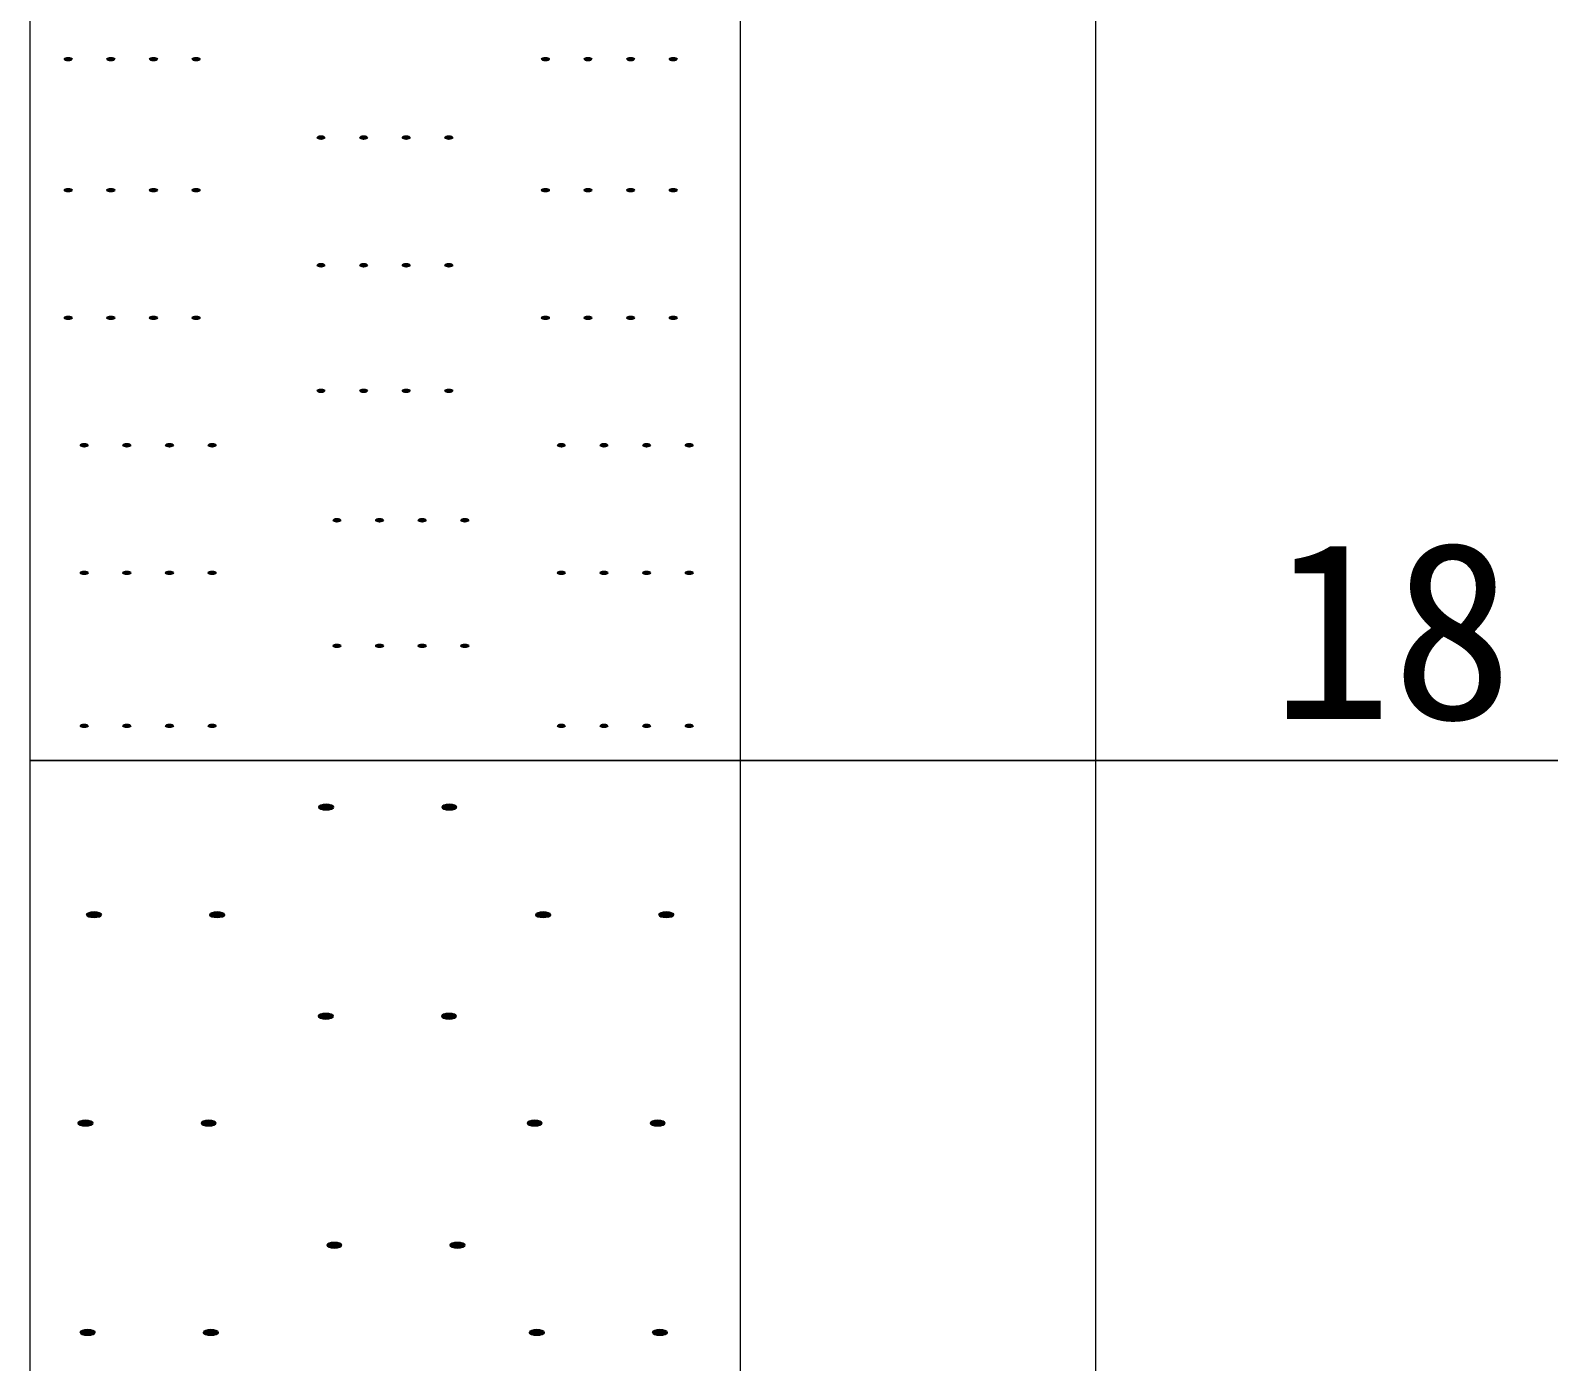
# Model space of a CAD drawing. Header units: millimetres. Extents: x -182 to 395, y -757 to 122.
# Drawn here: x -120.23 to -98.85, y -358.19 to -339.45 of the extents above; entities that cross this region are included whole.
import ezdxf

# ---------------------------------------------------------------- set-up
doc = ezdxf.new("R2010")
doc.units = ezdxf.units.MM
for name, color, linetype in [('111WT', 7, 'Continuous'), ('KY2WL', 7, 'Continuous'), ('KY6WL', 7, 'Continuous')]:
    doc.layers.add(name, color=color, linetype=linetype)
doc.styles.get("Standard").update_dxf_attribs({"font": ''})
doc.styles.get('Standard').set_extended_font_data('SimSun')

msp = doc.modelspace()

# ---------------------------------------------------------------- hatches: boundary and pattern name
at = {"layer": 'KY2WL'}
h = msp.add_hatch(color=256, dxfattribs=at)
edge = h.paths.add_edge_path()
edge.add_ellipse((-119.694, -339.854), major_axis=(0.05, 0), ratio=0.4, start_angle=0, end_angle=180)
edge.add_ellipse((-119.694, -339.854), major_axis=(0.05, 0), ratio=0.4, start_angle=180, end_angle=360)
h = msp.add_hatch(color=256, dxfattribs=at)
edge = h.paths.add_edge_path()
edge.add_ellipse((-119.694, -339.854), major_axis=(0.05, 0), ratio=0.4, start_angle=0, end_angle=180)
edge.add_ellipse((-119.694, -339.854), major_axis=(0.05, 0), ratio=0.4, start_angle=180, end_angle=360)
h = msp.add_hatch(color=256, dxfattribs=at)
edge = h.paths.add_edge_path()
edge.add_ellipse((-119.094, -339.854), major_axis=(-0.05, 0), ratio=0.4, start_angle=180, end_angle=360)
edge.add_ellipse((-119.094, -339.854), major_axis=(-0.05, 0), ratio=0.4, start_angle=0, end_angle=180)
h = msp.add_hatch(color=256, dxfattribs=at)
edge = h.paths.add_edge_path()
edge.add_ellipse((-119.094, -339.854), major_axis=(-0.05, 0), ratio=0.4, start_angle=180, end_angle=360)
edge.add_ellipse((-119.094, -339.854), major_axis=(-0.05, 0), ratio=0.4, start_angle=0, end_angle=180)
h = msp.add_hatch(color=256, dxfattribs=at)
edge = h.paths.add_edge_path()
edge.add_ellipse((-118.494, -339.854), major_axis=(-0.05, 0), ratio=0.4, start_angle=180, end_angle=360)
edge.add_ellipse((-118.494, -339.854), major_axis=(-0.05, 0), ratio=0.4, start_angle=0, end_angle=180)
h = msp.add_hatch(color=256, dxfattribs=at)
edge = h.paths.add_edge_path()
edge.add_ellipse((-118.494, -339.854), major_axis=(-0.05, 0), ratio=0.4, start_angle=180, end_angle=360)
edge.add_ellipse((-118.494, -339.854), major_axis=(-0.05, 0), ratio=0.4, start_angle=0, end_angle=180)
h = msp.add_hatch(color=256, dxfattribs=at)
edge = h.paths.add_edge_path()
edge.add_ellipse((-117.894, -339.854), major_axis=(0.05, 0), ratio=0.4, start_angle=0, end_angle=180)
edge.add_ellipse((-117.894, -339.854), major_axis=(0.05, 0), ratio=0.4, start_angle=180, end_angle=360)
h = msp.add_hatch(color=256, dxfattribs=at)
edge = h.paths.add_edge_path()
edge.add_ellipse((-117.894, -339.854), major_axis=(0.05, 0), ratio=0.4, start_angle=0, end_angle=180)
edge.add_ellipse((-117.894, -339.854), major_axis=(0.05, 0), ratio=0.4, start_angle=180, end_angle=360)
h = msp.add_hatch(color=256, dxfattribs=at)
edge = h.paths.add_edge_path()
edge.add_ellipse((-112.976, -339.854), major_axis=(-0.05, 0), ratio=0.4, start_angle=180, end_angle=360)
edge.add_ellipse((-112.976, -339.854), major_axis=(-0.05, 0), ratio=0.4, start_angle=0, end_angle=180)
h = msp.add_hatch(color=256, dxfattribs=at)
edge = h.paths.add_edge_path()
edge.add_ellipse((-112.976, -339.854), major_axis=(-0.05, 0), ratio=0.4, start_angle=180, end_angle=360)
edge.add_ellipse((-112.976, -339.854), major_axis=(-0.05, 0), ratio=0.4, start_angle=0, end_angle=180)
h = msp.add_hatch(color=256, dxfattribs=at)
edge = h.paths.add_edge_path()
edge.add_ellipse((-112.376, -339.854), major_axis=(0.05, 0), ratio=0.4, start_angle=0, end_angle=180)
edge.add_ellipse((-112.376, -339.854), major_axis=(0.05, 0), ratio=0.4, start_angle=180, end_angle=360)
h = msp.add_hatch(color=256, dxfattribs=at)
edge = h.paths.add_edge_path()
edge.add_ellipse((-112.376, -339.854), major_axis=(0.05, 0), ratio=0.4, start_angle=0, end_angle=180)
edge.add_ellipse((-112.376, -339.854), major_axis=(0.05, 0), ratio=0.4, start_angle=180, end_angle=360)
h = msp.add_hatch(color=256, dxfattribs=at)
edge = h.paths.add_edge_path()
edge.add_ellipse((-111.776, -339.854), major_axis=(-0.05, 0), ratio=0.4, start_angle=180, end_angle=360)
edge.add_ellipse((-111.776, -339.854), major_axis=(-0.05, 0), ratio=0.4, start_angle=0, end_angle=180)
h = msp.add_hatch(color=256, dxfattribs=at)
edge = h.paths.add_edge_path()
edge.add_ellipse((-111.776, -339.854), major_axis=(-0.05, 0), ratio=0.4, start_angle=180, end_angle=360)
edge.add_ellipse((-111.776, -339.854), major_axis=(-0.05, 0), ratio=0.4, start_angle=0, end_angle=180)
h = msp.add_hatch(color=256, dxfattribs=at)
edge = h.paths.add_edge_path()
edge.add_ellipse((-111.176, -339.854), major_axis=(-0.05, 0), ratio=0.4, start_angle=180, end_angle=360)
edge.add_ellipse((-111.176, -339.854), major_axis=(-0.05, 0), ratio=0.4, start_angle=0, end_angle=180)
h = msp.add_hatch(color=256, dxfattribs=at)
edge = h.paths.add_edge_path()
edge.add_ellipse((-111.176, -339.854), major_axis=(-0.05, 0), ratio=0.4, start_angle=180, end_angle=360)
edge.add_ellipse((-111.176, -339.854), major_axis=(-0.05, 0), ratio=0.4, start_angle=0, end_angle=180)
h = msp.add_hatch(color=256, dxfattribs=at)
edge = h.paths.add_edge_path()
edge.add_ellipse((-116.135, -340.959), major_axis=(0.05, 0), ratio=0.4, start_angle=0, end_angle=180)
edge.add_ellipse((-116.135, -340.959), major_axis=(0.05, 0), ratio=0.4, start_angle=180, end_angle=360)
h = msp.add_hatch(color=256, dxfattribs=at)
edge = h.paths.add_edge_path()
edge.add_ellipse((-116.135, -340.959), major_axis=(0.05, 0), ratio=0.4, start_angle=0, end_angle=180)
edge.add_ellipse((-116.135, -340.959), major_axis=(0.05, 0), ratio=0.4, start_angle=180, end_angle=360)
h = msp.add_hatch(color=256, dxfattribs=at)
edge = h.paths.add_edge_path()
edge.add_ellipse((-115.535, -340.959), major_axis=(0.05, 0), ratio=0.4, start_angle=0, end_angle=180)
edge.add_ellipse((-115.535, -340.959), major_axis=(0.05, 0), ratio=0.4, start_angle=180, end_angle=360)
h = msp.add_hatch(color=256, dxfattribs=at)
edge = h.paths.add_edge_path()
edge.add_ellipse((-115.535, -340.959), major_axis=(0.05, 0), ratio=0.4, start_angle=0, end_angle=180)
edge.add_ellipse((-115.535, -340.959), major_axis=(0.05, 0), ratio=0.4, start_angle=180, end_angle=360)
h = msp.add_hatch(color=256, dxfattribs=at)
edge = h.paths.add_edge_path()
edge.add_ellipse((-114.935, -340.959), major_axis=(-0.05, 0), ratio=0.4, start_angle=180, end_angle=360)
edge.add_ellipse((-114.935, -340.959), major_axis=(-0.05, 0), ratio=0.4, start_angle=0, end_angle=180)
h = msp.add_hatch(color=256, dxfattribs=at)
edge = h.paths.add_edge_path()
edge.add_ellipse((-114.935, -340.959), major_axis=(-0.05, 0), ratio=0.4, start_angle=180, end_angle=360)
edge.add_ellipse((-114.935, -340.959), major_axis=(-0.05, 0), ratio=0.4, start_angle=0, end_angle=180)
h = msp.add_hatch(color=256, dxfattribs=at)
edge = h.paths.add_edge_path()
edge.add_ellipse((-114.335, -340.959), major_axis=(-0.05, 0), ratio=0.4, start_angle=180, end_angle=360)
edge.add_ellipse((-114.335, -340.959), major_axis=(-0.05, 0), ratio=0.4, start_angle=0, end_angle=180)
h = msp.add_hatch(color=256, dxfattribs=at)
edge = h.paths.add_edge_path()
edge.add_ellipse((-114.335, -340.959), major_axis=(-0.05, 0), ratio=0.4, start_angle=180, end_angle=360)
edge.add_ellipse((-114.335, -340.959), major_axis=(-0.05, 0), ratio=0.4, start_angle=0, end_angle=180)
h = msp.add_hatch(color=256, dxfattribs=at)
edge = h.paths.add_edge_path()
edge.add_ellipse((-119.694, -341.699), major_axis=(0.05, 0), ratio=0.4, start_angle=0, end_angle=180)
edge.add_ellipse((-119.694, -341.699), major_axis=(0.05, 0), ratio=0.4, start_angle=180, end_angle=360)
h = msp.add_hatch(color=256, dxfattribs=at)
edge = h.paths.add_edge_path()
edge.add_ellipse((-119.694, -341.699), major_axis=(0.05, 0), ratio=0.4, start_angle=0, end_angle=180)
edge.add_ellipse((-119.694, -341.699), major_axis=(0.05, 0), ratio=0.4, start_angle=180, end_angle=360)
h = msp.add_hatch(color=256, dxfattribs=at)
edge = h.paths.add_edge_path()
edge.add_ellipse((-119.094, -341.699), major_axis=(0.05, 0), ratio=0.4, start_angle=0, end_angle=180)
edge.add_ellipse((-119.094, -341.699), major_axis=(0.05, 0), ratio=0.4, start_angle=180, end_angle=360)
h = msp.add_hatch(color=256, dxfattribs=at)
edge = h.paths.add_edge_path()
edge.add_ellipse((-119.094, -341.699), major_axis=(0.05, 0), ratio=0.4, start_angle=0, end_angle=180)
edge.add_ellipse((-119.094, -341.699), major_axis=(0.05, 0), ratio=0.4, start_angle=180, end_angle=360)
h = msp.add_hatch(color=256, dxfattribs=at)
edge = h.paths.add_edge_path()
edge.add_ellipse((-118.494, -341.699), major_axis=(-0.05, 0), ratio=0.4, start_angle=180, end_angle=360)
edge.add_ellipse((-118.494, -341.699), major_axis=(-0.05, 0), ratio=0.4, start_angle=0, end_angle=180)
h = msp.add_hatch(color=256, dxfattribs=at)
edge = h.paths.add_edge_path()
edge.add_ellipse((-118.494, -341.699), major_axis=(-0.05, 0), ratio=0.4, start_angle=180, end_angle=360)
edge.add_ellipse((-118.494, -341.699), major_axis=(-0.05, 0), ratio=0.4, start_angle=0, end_angle=180)
h = msp.add_hatch(color=256, dxfattribs=at)
edge = h.paths.add_edge_path()
edge.add_ellipse((-117.894, -341.699), major_axis=(0.05, 0), ratio=0.4, start_angle=0, end_angle=180)
edge.add_ellipse((-117.894, -341.699), major_axis=(0.05, 0), ratio=0.4, start_angle=180, end_angle=360)
h = msp.add_hatch(color=256, dxfattribs=at)
edge = h.paths.add_edge_path()
edge.add_ellipse((-117.894, -341.699), major_axis=(0.05, 0), ratio=0.4, start_angle=0, end_angle=180)
edge.add_ellipse((-117.894, -341.699), major_axis=(0.05, 0), ratio=0.4, start_angle=180, end_angle=360)
h = msp.add_hatch(color=256, dxfattribs=at)
edge = h.paths.add_edge_path()
edge.add_ellipse((-112.976, -341.699), major_axis=(-0.05, 0), ratio=0.4, start_angle=180, end_angle=360)
edge.add_ellipse((-112.976, -341.699), major_axis=(-0.05, 0), ratio=0.4, start_angle=0, end_angle=180)
h = msp.add_hatch(color=256, dxfattribs=at)
edge = h.paths.add_edge_path()
edge.add_ellipse((-112.976, -341.699), major_axis=(-0.05, 0), ratio=0.4, start_angle=180, end_angle=360)
edge.add_ellipse((-112.976, -341.699), major_axis=(-0.05, 0), ratio=0.4, start_angle=0, end_angle=180)
h = msp.add_hatch(color=256, dxfattribs=at)
edge = h.paths.add_edge_path()
edge.add_ellipse((-112.376, -341.699), major_axis=(0.05, 0), ratio=0.4, start_angle=0, end_angle=180)
edge.add_ellipse((-112.376, -341.699), major_axis=(0.05, 0), ratio=0.4, start_angle=180, end_angle=360)
h = msp.add_hatch(color=256, dxfattribs=at)
edge = h.paths.add_edge_path()
edge.add_ellipse((-112.376, -341.699), major_axis=(0.05, 0), ratio=0.4, start_angle=0, end_angle=180)
edge.add_ellipse((-112.376, -341.699), major_axis=(0.05, 0), ratio=0.4, start_angle=180, end_angle=360)
h = msp.add_hatch(color=256, dxfattribs=at)
edge = h.paths.add_edge_path()
edge.add_ellipse((-111.776, -341.699), major_axis=(-0.05, 0), ratio=0.4, start_angle=180, end_angle=360)
edge.add_ellipse((-111.776, -341.699), major_axis=(-0.05, 0), ratio=0.4, start_angle=0, end_angle=180)
h = msp.add_hatch(color=256, dxfattribs=at)
edge = h.paths.add_edge_path()
edge.add_ellipse((-111.776, -341.699), major_axis=(-0.05, 0), ratio=0.4, start_angle=180, end_angle=360)
edge.add_ellipse((-111.776, -341.699), major_axis=(-0.05, 0), ratio=0.4, start_angle=0, end_angle=180)
h = msp.add_hatch(color=256, dxfattribs=at)
edge = h.paths.add_edge_path()
edge.add_ellipse((-111.176, -341.699), major_axis=(0.05, 0), ratio=0.4, start_angle=0, end_angle=180)
edge.add_ellipse((-111.176, -341.699), major_axis=(0.05, 0), ratio=0.4, start_angle=180, end_angle=360)
h = msp.add_hatch(color=256, dxfattribs=at)
edge = h.paths.add_edge_path()
edge.add_ellipse((-111.176, -341.699), major_axis=(0.05, 0), ratio=0.4, start_angle=0, end_angle=180)
edge.add_ellipse((-111.176, -341.699), major_axis=(0.05, 0), ratio=0.4, start_angle=180, end_angle=360)
h = msp.add_hatch(color=256, dxfattribs=at)
edge = h.paths.add_edge_path()
edge.add_ellipse((-116.135, -342.756), major_axis=(0.05, 0), ratio=0.4, start_angle=0, end_angle=180)
edge.add_ellipse((-116.135, -342.756), major_axis=(0.05, 0), ratio=0.4, start_angle=180, end_angle=360)
h = msp.add_hatch(color=256, dxfattribs=at)
edge = h.paths.add_edge_path()
edge.add_ellipse((-116.135, -342.756), major_axis=(0.05, 0), ratio=0.4, start_angle=0, end_angle=180)
edge.add_ellipse((-116.135, -342.756), major_axis=(0.05, 0), ratio=0.4, start_angle=180, end_angle=360)
h = msp.add_hatch(color=256, dxfattribs=at)
edge = h.paths.add_edge_path()
edge.add_ellipse((-115.535, -342.756), major_axis=(0.05, 0), ratio=0.4, start_angle=0, end_angle=180)
edge.add_ellipse((-115.535, -342.756), major_axis=(0.05, 0), ratio=0.4, start_angle=180, end_angle=360)
h = msp.add_hatch(color=256, dxfattribs=at)
edge = h.paths.add_edge_path()
edge.add_ellipse((-115.535, -342.756), major_axis=(0.05, 0), ratio=0.4, start_angle=0, end_angle=180)
edge.add_ellipse((-115.535, -342.756), major_axis=(0.05, 0), ratio=0.4, start_angle=180, end_angle=360)
h = msp.add_hatch(color=256, dxfattribs=at)
edge = h.paths.add_edge_path()
edge.add_ellipse((-114.935, -342.756), major_axis=(-0.05, 0), ratio=0.4, start_angle=180, end_angle=360)
edge.add_ellipse((-114.935, -342.756), major_axis=(-0.05, 0), ratio=0.4, start_angle=0, end_angle=180)
h = msp.add_hatch(color=256, dxfattribs=at)
edge = h.paths.add_edge_path()
edge.add_ellipse((-114.935, -342.756), major_axis=(-0.05, 0), ratio=0.4, start_angle=180, end_angle=360)
edge.add_ellipse((-114.935, -342.756), major_axis=(-0.05, 0), ratio=0.4, start_angle=0, end_angle=180)
h = msp.add_hatch(color=256, dxfattribs=at)
edge = h.paths.add_edge_path()
edge.add_ellipse((-114.335, -342.756), major_axis=(-0.05, 0), ratio=0.4, start_angle=180, end_angle=360)
edge.add_ellipse((-114.335, -342.756), major_axis=(-0.05, 0), ratio=0.4, start_angle=0, end_angle=180)
h = msp.add_hatch(color=256, dxfattribs=at)
edge = h.paths.add_edge_path()
edge.add_ellipse((-114.335, -342.756), major_axis=(-0.05, 0), ratio=0.4, start_angle=180, end_angle=360)
edge.add_ellipse((-114.335, -342.756), major_axis=(-0.05, 0), ratio=0.4, start_angle=0, end_angle=180)
h = msp.add_hatch(color=256, dxfattribs=at)
edge = h.paths.add_edge_path()
edge.add_ellipse((-119.694, -343.496), major_axis=(0.05, 0), ratio=0.4, start_angle=0, end_angle=180)
edge.add_ellipse((-119.694, -343.496), major_axis=(0.05, 0), ratio=0.4, start_angle=180, end_angle=360)
h = msp.add_hatch(color=256, dxfattribs=at)
edge = h.paths.add_edge_path()
edge.add_ellipse((-119.694, -343.496), major_axis=(0.05, 0), ratio=0.4, start_angle=0, end_angle=180)
edge.add_ellipse((-119.694, -343.496), major_axis=(0.05, 0), ratio=0.4, start_angle=180, end_angle=360)
h = msp.add_hatch(color=256, dxfattribs=at)
edge = h.paths.add_edge_path()
edge.add_ellipse((-119.094, -343.496), major_axis=(-0.05, 0), ratio=0.4, start_angle=180, end_angle=360)
edge.add_ellipse((-119.094, -343.496), major_axis=(-0.05, 0), ratio=0.4, start_angle=0, end_angle=180)
h = msp.add_hatch(color=256, dxfattribs=at)
edge = h.paths.add_edge_path()
edge.add_ellipse((-119.094, -343.496), major_axis=(-0.05, 0), ratio=0.4, start_angle=180, end_angle=360)
edge.add_ellipse((-119.094, -343.496), major_axis=(-0.05, 0), ratio=0.4, start_angle=0, end_angle=180)
h = msp.add_hatch(color=256, dxfattribs=at)
edge = h.paths.add_edge_path()
edge.add_ellipse((-118.494, -343.496), major_axis=(-0.05, 0), ratio=0.4, start_angle=180, end_angle=360)
edge.add_ellipse((-118.494, -343.496), major_axis=(-0.05, 0), ratio=0.4, start_angle=0, end_angle=180)
h = msp.add_hatch(color=256, dxfattribs=at)
edge = h.paths.add_edge_path()
edge.add_ellipse((-118.494, -343.496), major_axis=(-0.05, 0), ratio=0.4, start_angle=180, end_angle=360)
edge.add_ellipse((-118.494, -343.496), major_axis=(-0.05, 0), ratio=0.4, start_angle=0, end_angle=180)
h = msp.add_hatch(color=256, dxfattribs=at)
edge = h.paths.add_edge_path()
edge.add_ellipse((-117.894, -343.496), major_axis=(0.05, 0), ratio=0.4, start_angle=0, end_angle=180)
edge.add_ellipse((-117.894, -343.496), major_axis=(0.05, 0), ratio=0.4, start_angle=180, end_angle=360)
h = msp.add_hatch(color=256, dxfattribs=at)
edge = h.paths.add_edge_path()
edge.add_ellipse((-117.894, -343.496), major_axis=(0.05, 0), ratio=0.4, start_angle=0, end_angle=180)
edge.add_ellipse((-117.894, -343.496), major_axis=(0.05, 0), ratio=0.4, start_angle=180, end_angle=360)
h = msp.add_hatch(color=256, dxfattribs=at)
edge = h.paths.add_edge_path()
edge.add_ellipse((-112.976, -343.496), major_axis=(-0.05, 0), ratio=0.4, start_angle=180, end_angle=360)
edge.add_ellipse((-112.976, -343.496), major_axis=(-0.05, 0), ratio=0.4, start_angle=0, end_angle=180)
h = msp.add_hatch(color=256, dxfattribs=at)
edge = h.paths.add_edge_path()
edge.add_ellipse((-112.976, -343.496), major_axis=(-0.05, 0), ratio=0.4, start_angle=180, end_angle=360)
edge.add_ellipse((-112.976, -343.496), major_axis=(-0.05, 0), ratio=0.4, start_angle=0, end_angle=180)
h = msp.add_hatch(color=256, dxfattribs=at)
edge = h.paths.add_edge_path()
edge.add_ellipse((-112.376, -343.496), major_axis=(0.05, 0), ratio=0.4, start_angle=0, end_angle=180)
edge.add_ellipse((-112.376, -343.496), major_axis=(0.05, 0), ratio=0.4, start_angle=180, end_angle=360)
h = msp.add_hatch(color=256, dxfattribs=at)
edge = h.paths.add_edge_path()
edge.add_ellipse((-112.376, -343.496), major_axis=(0.05, 0), ratio=0.4, start_angle=0, end_angle=180)
edge.add_ellipse((-112.376, -343.496), major_axis=(0.05, 0), ratio=0.4, start_angle=180, end_angle=360)
h = msp.add_hatch(color=256, dxfattribs=at)
edge = h.paths.add_edge_path()
edge.add_ellipse((-111.776, -343.496), major_axis=(-0.05, 0), ratio=0.4, start_angle=180, end_angle=360)
edge.add_ellipse((-111.776, -343.496), major_axis=(-0.05, 0), ratio=0.4, start_angle=0, end_angle=180)
h = msp.add_hatch(color=256, dxfattribs=at)
edge = h.paths.add_edge_path()
edge.add_ellipse((-111.776, -343.496), major_axis=(-0.05, 0), ratio=0.4, start_angle=180, end_angle=360)
edge.add_ellipse((-111.776, -343.496), major_axis=(-0.05, 0), ratio=0.4, start_angle=0, end_angle=180)
h = msp.add_hatch(color=256, dxfattribs=at)
edge = h.paths.add_edge_path()
edge.add_ellipse((-111.176, -343.496), major_axis=(-0.05, 0), ratio=0.4, start_angle=180, end_angle=360)
edge.add_ellipse((-111.176, -343.496), major_axis=(-0.05, 0), ratio=0.4, start_angle=0, end_angle=180)
h = msp.add_hatch(color=256, dxfattribs=at)
edge = h.paths.add_edge_path()
edge.add_ellipse((-111.176, -343.496), major_axis=(-0.05, 0), ratio=0.4, start_angle=180, end_angle=360)
edge.add_ellipse((-111.176, -343.496), major_axis=(-0.05, 0), ratio=0.4, start_angle=0, end_angle=180)
h = msp.add_hatch(color=256, dxfattribs=at)
edge = h.paths.add_edge_path()
edge.add_ellipse((-116.135, -344.522), major_axis=(0.05, 0), ratio=0.4, start_angle=0, end_angle=180)
edge.add_ellipse((-116.135, -344.522), major_axis=(0.05, 0), ratio=0.4, start_angle=180, end_angle=360)
h = msp.add_hatch(color=256, dxfattribs=at)
edge = h.paths.add_edge_path()
edge.add_ellipse((-116.135, -344.522), major_axis=(0.05, 0), ratio=0.4, start_angle=0, end_angle=180)
edge.add_ellipse((-116.135, -344.522), major_axis=(0.05, 0), ratio=0.4, start_angle=180, end_angle=360)
h = msp.add_hatch(color=256, dxfattribs=at)
edge = h.paths.add_edge_path()
edge.add_ellipse((-115.535, -344.522), major_axis=(0.05, 0), ratio=0.4, start_angle=0, end_angle=180)
edge.add_ellipse((-115.535, -344.522), major_axis=(0.05, 0), ratio=0.4, start_angle=180, end_angle=360)
h = msp.add_hatch(color=256, dxfattribs=at)
edge = h.paths.add_edge_path()
edge.add_ellipse((-115.535, -344.522), major_axis=(0.05, 0), ratio=0.4, start_angle=0, end_angle=180)
edge.add_ellipse((-115.535, -344.522), major_axis=(0.05, 0), ratio=0.4, start_angle=180, end_angle=360)
h = msp.add_hatch(color=256, dxfattribs=at)
edge = h.paths.add_edge_path()
edge.add_ellipse((-114.935, -344.522), major_axis=(-0.05, 0), ratio=0.4, start_angle=180, end_angle=360)
edge.add_ellipse((-114.935, -344.522), major_axis=(-0.05, 0), ratio=0.4, start_angle=0, end_angle=180)
h = msp.add_hatch(color=256, dxfattribs=at)
edge = h.paths.add_edge_path()
edge.add_ellipse((-114.935, -344.522), major_axis=(-0.05, 0), ratio=0.4, start_angle=180, end_angle=360)
edge.add_ellipse((-114.935, -344.522), major_axis=(-0.05, 0), ratio=0.4, start_angle=0, end_angle=180)
h = msp.add_hatch(color=256, dxfattribs=at)
edge = h.paths.add_edge_path()
edge.add_ellipse((-114.335, -344.522), major_axis=(-0.05, 0), ratio=0.4, start_angle=180, end_angle=360)
edge.add_ellipse((-114.335, -344.522), major_axis=(-0.05, 0), ratio=0.4, start_angle=0, end_angle=180)
h = msp.add_hatch(color=256, dxfattribs=at)
edge = h.paths.add_edge_path()
edge.add_ellipse((-114.335, -344.522), major_axis=(-0.05, 0), ratio=0.4, start_angle=180, end_angle=360)
edge.add_ellipse((-114.335, -344.522), major_axis=(-0.05, 0), ratio=0.4, start_angle=0, end_angle=180)
h = msp.add_hatch(color=256, dxfattribs=at)
edge = h.paths.add_edge_path()
edge.add_ellipse((-119.469, -345.289), major_axis=(-0.05, 0), ratio=0.4, start_angle=180, end_angle=360)
edge.add_ellipse((-119.469, -345.289), major_axis=(-0.05, 0), ratio=0.4, start_angle=0, end_angle=180)
h = msp.add_hatch(color=256, dxfattribs=at)
edge = h.paths.add_edge_path()
edge.add_ellipse((-119.469, -345.289), major_axis=(-0.05, 0), ratio=0.4, start_angle=180, end_angle=360)
edge.add_ellipse((-119.469, -345.289), major_axis=(-0.05, 0), ratio=0.4, start_angle=0, end_angle=180)
h = msp.add_hatch(color=256, dxfattribs=at)
edge = h.paths.add_edge_path()
edge.add_ellipse((-118.869, -345.289), major_axis=(-0.05, 0), ratio=0.4, start_angle=180, end_angle=360)
edge.add_ellipse((-118.869, -345.289), major_axis=(-0.05, 0), ratio=0.4, start_angle=0, end_angle=180)
h = msp.add_hatch(color=256, dxfattribs=at)
edge = h.paths.add_edge_path()
edge.add_ellipse((-118.869, -345.289), major_axis=(-0.05, 0), ratio=0.4, start_angle=180, end_angle=360)
edge.add_ellipse((-118.869, -345.289), major_axis=(-0.05, 0), ratio=0.4, start_angle=0, end_angle=180)
h = msp.add_hatch(color=256, dxfattribs=at)
edge = h.paths.add_edge_path()
edge.add_ellipse((-118.269, -345.289), major_axis=(0.05, 0), ratio=0.4, start_angle=0, end_angle=180)
edge.add_ellipse((-118.269, -345.289), major_axis=(0.05, 0), ratio=0.4, start_angle=180, end_angle=360)
h = msp.add_hatch(color=256, dxfattribs=at)
edge = h.paths.add_edge_path()
edge.add_ellipse((-118.269, -345.289), major_axis=(0.05, 0), ratio=0.4, start_angle=0, end_angle=180)
edge.add_ellipse((-118.269, -345.289), major_axis=(0.05, 0), ratio=0.4, start_angle=180, end_angle=360)
h = msp.add_hatch(color=256, dxfattribs=at)
edge = h.paths.add_edge_path()
edge.add_ellipse((-117.669, -345.289), major_axis=(0.05, 0), ratio=0.4, start_angle=0, end_angle=180)
edge.add_ellipse((-117.669, -345.289), major_axis=(0.05, 0), ratio=0.4, start_angle=180, end_angle=360)
h = msp.add_hatch(color=256, dxfattribs=at)
edge = h.paths.add_edge_path()
edge.add_ellipse((-117.669, -345.289), major_axis=(0.05, 0), ratio=0.4, start_angle=0, end_angle=180)
edge.add_ellipse((-117.669, -345.289), major_axis=(0.05, 0), ratio=0.4, start_angle=180, end_angle=360)
h = msp.add_hatch(color=256, dxfattribs=at)
edge = h.paths.add_edge_path()
edge.add_ellipse((-112.751, -345.289), major_axis=(0.05, 0), ratio=0.4, start_angle=0, end_angle=180)
edge.add_ellipse((-112.751, -345.289), major_axis=(0.05, 0), ratio=0.4, start_angle=180, end_angle=360)
h = msp.add_hatch(color=256, dxfattribs=at)
edge = h.paths.add_edge_path()
edge.add_ellipse((-112.751, -345.289), major_axis=(0.05, 0), ratio=0.4, start_angle=0, end_angle=180)
edge.add_ellipse((-112.751, -345.289), major_axis=(0.05, 0), ratio=0.4, start_angle=180, end_angle=360)
h = msp.add_hatch(color=256, dxfattribs=at)
edge = h.paths.add_edge_path()
edge.add_ellipse((-112.151, -345.289), major_axis=(0.05, 0), ratio=0.4, start_angle=0, end_angle=180)
edge.add_ellipse((-112.151, -345.289), major_axis=(0.05, 0), ratio=0.4, start_angle=180, end_angle=360)
h = msp.add_hatch(color=256, dxfattribs=at)
edge = h.paths.add_edge_path()
edge.add_ellipse((-112.151, -345.289), major_axis=(0.05, 0), ratio=0.4, start_angle=0, end_angle=180)
edge.add_ellipse((-112.151, -345.289), major_axis=(0.05, 0), ratio=0.4, start_angle=180, end_angle=360)
h = msp.add_hatch(color=256, dxfattribs=at)
edge = h.paths.add_edge_path()
edge.add_ellipse((-111.551, -345.289), major_axis=(-0.05, 0), ratio=0.4, start_angle=180, end_angle=360)
edge.add_ellipse((-111.551, -345.289), major_axis=(-0.05, 0), ratio=0.4, start_angle=0, end_angle=180)
h = msp.add_hatch(color=256, dxfattribs=at)
edge = h.paths.add_edge_path()
edge.add_ellipse((-111.551, -345.289), major_axis=(-0.05, 0), ratio=0.4, start_angle=180, end_angle=360)
edge.add_ellipse((-111.551, -345.289), major_axis=(-0.05, 0), ratio=0.4, start_angle=0, end_angle=180)
h = msp.add_hatch(color=256, dxfattribs=at)
edge = h.paths.add_edge_path()
edge.add_ellipse((-110.951, -345.289), major_axis=(-0.05, 0), ratio=0.4, start_angle=180, end_angle=360)
edge.add_ellipse((-110.951, -345.289), major_axis=(-0.05, 0), ratio=0.4, start_angle=0, end_angle=180)
h = msp.add_hatch(color=256, dxfattribs=at)
edge = h.paths.add_edge_path()
edge.add_ellipse((-110.951, -345.289), major_axis=(-0.05, 0), ratio=0.4, start_angle=180, end_angle=360)
edge.add_ellipse((-110.951, -345.289), major_axis=(-0.05, 0), ratio=0.4, start_angle=0, end_angle=180)
h = msp.add_hatch(color=256, dxfattribs=at)
edge = h.paths.add_edge_path()
edge.add_ellipse((-115.911, -346.345), major_axis=(0.05, 0), ratio=0.4, start_angle=0, end_angle=180)
edge.add_ellipse((-115.911, -346.345), major_axis=(0.05, 0), ratio=0.4, start_angle=180, end_angle=360)
h = msp.add_hatch(color=256, dxfattribs=at)
edge = h.paths.add_edge_path()
edge.add_ellipse((-115.911, -346.345), major_axis=(0.05, 0), ratio=0.4, start_angle=0, end_angle=180)
edge.add_ellipse((-115.911, -346.345), major_axis=(0.05, 0), ratio=0.4, start_angle=180, end_angle=360)
h = msp.add_hatch(color=256, dxfattribs=at)
edge = h.paths.add_edge_path()
edge.add_ellipse((-115.311, -346.345), major_axis=(-0.05, 0), ratio=0.4, start_angle=180, end_angle=360)
edge.add_ellipse((-115.311, -346.345), major_axis=(-0.05, 0), ratio=0.4, start_angle=0, end_angle=180)
h = msp.add_hatch(color=256, dxfattribs=at)
edge = h.paths.add_edge_path()
edge.add_ellipse((-115.311, -346.345), major_axis=(-0.05, 0), ratio=0.4, start_angle=180, end_angle=360)
edge.add_ellipse((-115.311, -346.345), major_axis=(-0.05, 0), ratio=0.4, start_angle=0, end_angle=180)
h = msp.add_hatch(color=256, dxfattribs=at)
edge = h.paths.add_edge_path()
edge.add_ellipse((-114.711, -346.345), major_axis=(-0.05, 0), ratio=0.4, start_angle=180, end_angle=360)
edge.add_ellipse((-114.711, -346.345), major_axis=(-0.05, 0), ratio=0.4, start_angle=0, end_angle=180)
h = msp.add_hatch(color=256, dxfattribs=at)
edge = h.paths.add_edge_path()
edge.add_ellipse((-114.711, -346.345), major_axis=(-0.05, 0), ratio=0.4, start_angle=180, end_angle=360)
edge.add_ellipse((-114.711, -346.345), major_axis=(-0.05, 0), ratio=0.4, start_angle=0, end_angle=180)
h = msp.add_hatch(color=256, dxfattribs=at)
edge = h.paths.add_edge_path()
edge.add_ellipse((-114.111, -346.345), major_axis=(0.05, 0), ratio=0.4, start_angle=0, end_angle=180)
edge.add_ellipse((-114.111, -346.345), major_axis=(0.05, 0), ratio=0.4, start_angle=180, end_angle=360)
h = msp.add_hatch(color=256, dxfattribs=at)
edge = h.paths.add_edge_path()
edge.add_ellipse((-114.111, -346.345), major_axis=(0.05, 0), ratio=0.4, start_angle=0, end_angle=180)
edge.add_ellipse((-114.111, -346.345), major_axis=(0.05, 0), ratio=0.4, start_angle=180, end_angle=360)
h = msp.add_hatch(color=256, dxfattribs=at)
edge = h.paths.add_edge_path()
edge.add_ellipse((-119.469, -347.085), major_axis=(-0.05, 0), ratio=0.4, start_angle=180, end_angle=360)
edge.add_ellipse((-119.469, -347.085), major_axis=(-0.05, 0), ratio=0.4, start_angle=0, end_angle=180)
h = msp.add_hatch(color=256, dxfattribs=at)
edge = h.paths.add_edge_path()
edge.add_ellipse((-119.469, -347.085), major_axis=(-0.05, 0), ratio=0.4, start_angle=180, end_angle=360)
edge.add_ellipse((-119.469, -347.085), major_axis=(-0.05, 0), ratio=0.4, start_angle=0, end_angle=180)
h = msp.add_hatch(color=256, dxfattribs=at)
edge = h.paths.add_edge_path()
edge.add_ellipse((-118.869, -347.085), major_axis=(-0.05, 0), ratio=0.4, start_angle=180, end_angle=360)
edge.add_ellipse((-118.869, -347.085), major_axis=(-0.05, 0), ratio=0.4, start_angle=0, end_angle=180)
h = msp.add_hatch(color=256, dxfattribs=at)
edge = h.paths.add_edge_path()
edge.add_ellipse((-118.869, -347.085), major_axis=(-0.05, 0), ratio=0.4, start_angle=180, end_angle=360)
edge.add_ellipse((-118.869, -347.085), major_axis=(-0.05, 0), ratio=0.4, start_angle=0, end_angle=180)
h = msp.add_hatch(color=256, dxfattribs=at)
edge = h.paths.add_edge_path()
edge.add_ellipse((-118.269, -347.085), major_axis=(0.05, 0), ratio=0.4, start_angle=0, end_angle=180)
edge.add_ellipse((-118.269, -347.085), major_axis=(0.05, 0), ratio=0.4, start_angle=180, end_angle=360)
h = msp.add_hatch(color=256, dxfattribs=at)
edge = h.paths.add_edge_path()
edge.add_ellipse((-118.269, -347.085), major_axis=(0.05, 0), ratio=0.4, start_angle=0, end_angle=180)
edge.add_ellipse((-118.269, -347.085), major_axis=(0.05, 0), ratio=0.4, start_angle=180, end_angle=360)
h = msp.add_hatch(color=256, dxfattribs=at)
edge = h.paths.add_edge_path()
edge.add_ellipse((-117.669, -347.085), major_axis=(0.05, 0), ratio=0.4, start_angle=0, end_angle=180)
edge.add_ellipse((-117.669, -347.085), major_axis=(0.05, 0), ratio=0.4, start_angle=180, end_angle=360)
h = msp.add_hatch(color=256, dxfattribs=at)
edge = h.paths.add_edge_path()
edge.add_ellipse((-117.669, -347.085), major_axis=(0.05, 0), ratio=0.4, start_angle=0, end_angle=180)
edge.add_ellipse((-117.669, -347.085), major_axis=(0.05, 0), ratio=0.4, start_angle=180, end_angle=360)
h = msp.add_hatch(color=256, dxfattribs=at)
edge = h.paths.add_edge_path()
edge.add_ellipse((-112.751, -347.085), major_axis=(0.05, 0), ratio=0.4, start_angle=0, end_angle=180)
edge.add_ellipse((-112.751, -347.085), major_axis=(0.05, 0), ratio=0.4, start_angle=180, end_angle=360)
h = msp.add_hatch(color=256, dxfattribs=at)
edge = h.paths.add_edge_path()
edge.add_ellipse((-112.751, -347.085), major_axis=(0.05, 0), ratio=0.4, start_angle=0, end_angle=180)
edge.add_ellipse((-112.751, -347.085), major_axis=(0.05, 0), ratio=0.4, start_angle=180, end_angle=360)
h = msp.add_hatch(color=256, dxfattribs=at)
edge = h.paths.add_edge_path()
edge.add_ellipse((-112.151, -347.085), major_axis=(0.05, 0), ratio=0.4, start_angle=0, end_angle=180)
edge.add_ellipse((-112.151, -347.085), major_axis=(0.05, 0), ratio=0.4, start_angle=180, end_angle=360)
h = msp.add_hatch(color=256, dxfattribs=at)
edge = h.paths.add_edge_path()
edge.add_ellipse((-112.151, -347.085), major_axis=(0.05, 0), ratio=0.4, start_angle=0, end_angle=180)
edge.add_ellipse((-112.151, -347.085), major_axis=(0.05, 0), ratio=0.4, start_angle=180, end_angle=360)
h = msp.add_hatch(color=256, dxfattribs=at)
edge = h.paths.add_edge_path()
edge.add_ellipse((-111.551, -347.085), major_axis=(0.05, 0), ratio=0.4, start_angle=0, end_angle=180)
edge.add_ellipse((-111.551, -347.085), major_axis=(0.05, 0), ratio=0.4, start_angle=180, end_angle=360)
h = msp.add_hatch(color=256, dxfattribs=at)
edge = h.paths.add_edge_path()
edge.add_ellipse((-111.551, -347.085), major_axis=(0.05, 0), ratio=0.4, start_angle=0, end_angle=180)
edge.add_ellipse((-111.551, -347.085), major_axis=(0.05, 0), ratio=0.4, start_angle=180, end_angle=360)
h = msp.add_hatch(color=256, dxfattribs=at)
edge = h.paths.add_edge_path()
edge.add_ellipse((-110.951, -347.085), major_axis=(-0.05, 0), ratio=0.4, start_angle=180, end_angle=360)
edge.add_ellipse((-110.951, -347.085), major_axis=(-0.05, 0), ratio=0.4, start_angle=0, end_angle=180)
h = msp.add_hatch(color=256, dxfattribs=at)
edge = h.paths.add_edge_path()
edge.add_ellipse((-110.951, -347.085), major_axis=(-0.05, 0), ratio=0.4, start_angle=180, end_angle=360)
edge.add_ellipse((-110.951, -347.085), major_axis=(-0.05, 0), ratio=0.4, start_angle=0, end_angle=180)
h = msp.add_hatch(color=256, dxfattribs=at)
edge = h.paths.add_edge_path()
edge.add_ellipse((-115.911, -348.112), major_axis=(0.05, 0), ratio=0.4, start_angle=0, end_angle=180)
edge.add_ellipse((-115.911, -348.112), major_axis=(0.05, 0), ratio=0.4, start_angle=180, end_angle=360)
h = msp.add_hatch(color=256, dxfattribs=at)
edge = h.paths.add_edge_path()
edge.add_ellipse((-115.911, -348.112), major_axis=(0.05, 0), ratio=0.4, start_angle=0, end_angle=180)
edge.add_ellipse((-115.911, -348.112), major_axis=(0.05, 0), ratio=0.4, start_angle=180, end_angle=360)
h = msp.add_hatch(color=256, dxfattribs=at)
edge = h.paths.add_edge_path()
edge.add_ellipse((-115.311, -348.112), major_axis=(-0.05, 0), ratio=0.4, start_angle=180, end_angle=360)
edge.add_ellipse((-115.311, -348.112), major_axis=(-0.05, 0), ratio=0.4, start_angle=0, end_angle=180)
h = msp.add_hatch(color=256, dxfattribs=at)
edge = h.paths.add_edge_path()
edge.add_ellipse((-115.311, -348.112), major_axis=(-0.05, 0), ratio=0.4, start_angle=180, end_angle=360)
edge.add_ellipse((-115.311, -348.112), major_axis=(-0.05, 0), ratio=0.4, start_angle=0, end_angle=180)
h = msp.add_hatch(color=256, dxfattribs=at)
edge = h.paths.add_edge_path()
edge.add_ellipse((-114.711, -348.112), major_axis=(-0.05, 0), ratio=0.4, start_angle=180, end_angle=360)
edge.add_ellipse((-114.711, -348.112), major_axis=(-0.05, 0), ratio=0.4, start_angle=0, end_angle=180)
h = msp.add_hatch(color=256, dxfattribs=at)
edge = h.paths.add_edge_path()
edge.add_ellipse((-114.711, -348.112), major_axis=(-0.05, 0), ratio=0.4, start_angle=180, end_angle=360)
edge.add_ellipse((-114.711, -348.112), major_axis=(-0.05, 0), ratio=0.4, start_angle=0, end_angle=180)
h = msp.add_hatch(color=256, dxfattribs=at)
edge = h.paths.add_edge_path()
edge.add_ellipse((-114.111, -348.112), major_axis=(0.05, 0), ratio=0.4, start_angle=0, end_angle=180)
edge.add_ellipse((-114.111, -348.112), major_axis=(0.05, 0), ratio=0.4, start_angle=180, end_angle=360)
h = msp.add_hatch(color=256, dxfattribs=at)
edge = h.paths.add_edge_path()
edge.add_ellipse((-114.111, -348.112), major_axis=(0.05, 0), ratio=0.4, start_angle=0, end_angle=180)
edge.add_ellipse((-114.111, -348.112), major_axis=(0.05, 0), ratio=0.4, start_angle=180, end_angle=360)
h = msp.add_hatch(color=256, dxfattribs=at)
edge = h.paths.add_edge_path()
edge.add_ellipse((-119.469, -349.239), major_axis=(-0.05, 0), ratio=0.4, start_angle=180, end_angle=360)
edge.add_ellipse((-119.469, -349.239), major_axis=(-0.05, 0), ratio=0.4, start_angle=0, end_angle=180)
h = msp.add_hatch(color=256, dxfattribs=at)
edge = h.paths.add_edge_path()
edge.add_ellipse((-119.469, -349.239), major_axis=(-0.05, 0), ratio=0.4, start_angle=180, end_angle=360)
edge.add_ellipse((-119.469, -349.239), major_axis=(-0.05, 0), ratio=0.4, start_angle=0, end_angle=180)
h = msp.add_hatch(color=256, dxfattribs=at)
edge = h.paths.add_edge_path()
edge.add_ellipse((-118.869, -349.239), major_axis=(-0.05, 0), ratio=0.4, start_angle=180, end_angle=360)
edge.add_ellipse((-118.869, -349.239), major_axis=(-0.05, 0), ratio=0.4, start_angle=0, end_angle=180)
h = msp.add_hatch(color=256, dxfattribs=at)
edge = h.paths.add_edge_path()
edge.add_ellipse((-118.869, -349.239), major_axis=(-0.05, 0), ratio=0.4, start_angle=180, end_angle=360)
edge.add_ellipse((-118.869, -349.239), major_axis=(-0.05, 0), ratio=0.4, start_angle=0, end_angle=180)
h = msp.add_hatch(color=256, dxfattribs=at)
edge = h.paths.add_edge_path()
edge.add_ellipse((-118.269, -349.239), major_axis=(0.05, 0), ratio=0.4, start_angle=0, end_angle=180)
edge.add_ellipse((-118.269, -349.239), major_axis=(0.05, 0), ratio=0.4, start_angle=180, end_angle=360)
h = msp.add_hatch(color=256, dxfattribs=at)
edge = h.paths.add_edge_path()
edge.add_ellipse((-118.269, -349.239), major_axis=(0.05, 0), ratio=0.4, start_angle=0, end_angle=180)
edge.add_ellipse((-118.269, -349.239), major_axis=(0.05, 0), ratio=0.4, start_angle=180, end_angle=360)
h = msp.add_hatch(color=256, dxfattribs=at)
edge = h.paths.add_edge_path()
edge.add_ellipse((-117.669, -349.239), major_axis=(0.05, 0), ratio=0.4, start_angle=0, end_angle=180)
edge.add_ellipse((-117.669, -349.239), major_axis=(0.05, 0), ratio=0.4, start_angle=180, end_angle=360)
h = msp.add_hatch(color=256, dxfattribs=at)
edge = h.paths.add_edge_path()
edge.add_ellipse((-117.669, -349.239), major_axis=(0.05, 0), ratio=0.4, start_angle=0, end_angle=180)
edge.add_ellipse((-117.669, -349.239), major_axis=(0.05, 0), ratio=0.4, start_angle=180, end_angle=360)
h = msp.add_hatch(color=256, dxfattribs=at)
edge = h.paths.add_edge_path()
edge.add_ellipse((-112.751, -349.239), major_axis=(0.05, 0), ratio=0.4, start_angle=0, end_angle=180)
edge.add_ellipse((-112.751, -349.239), major_axis=(0.05, 0), ratio=0.4, start_angle=180, end_angle=360)
h = msp.add_hatch(color=256, dxfattribs=at)
edge = h.paths.add_edge_path()
edge.add_ellipse((-112.751, -349.239), major_axis=(0.05, 0), ratio=0.4, start_angle=0, end_angle=180)
edge.add_ellipse((-112.751, -349.239), major_axis=(0.05, 0), ratio=0.4, start_angle=180, end_angle=360)
h = msp.add_hatch(color=256, dxfattribs=at)
edge = h.paths.add_edge_path()
edge.add_ellipse((-112.151, -349.239), major_axis=(0.05, 0), ratio=0.4, start_angle=0, end_angle=180)
edge.add_ellipse((-112.151, -349.239), major_axis=(0.05, 0), ratio=0.4, start_angle=180, end_angle=360)
h = msp.add_hatch(color=256, dxfattribs=at)
edge = h.paths.add_edge_path()
edge.add_ellipse((-112.151, -349.239), major_axis=(0.05, 0), ratio=0.4, start_angle=0, end_angle=180)
edge.add_ellipse((-112.151, -349.239), major_axis=(0.05, 0), ratio=0.4, start_angle=180, end_angle=360)
h = msp.add_hatch(color=256, dxfattribs=at)
edge = h.paths.add_edge_path()
edge.add_ellipse((-111.551, -349.239), major_axis=(-0.05, 0), ratio=0.4, start_angle=180, end_angle=360)
edge.add_ellipse((-111.551, -349.239), major_axis=(-0.05, 0), ratio=0.4, start_angle=0, end_angle=180)
h = msp.add_hatch(color=256, dxfattribs=at)
edge = h.paths.add_edge_path()
edge.add_ellipse((-111.551, -349.239), major_axis=(-0.05, 0), ratio=0.4, start_angle=180, end_angle=360)
edge.add_ellipse((-111.551, -349.239), major_axis=(-0.05, 0), ratio=0.4, start_angle=0, end_angle=180)
h = msp.add_hatch(color=256, dxfattribs=at)
edge = h.paths.add_edge_path()
edge.add_ellipse((-110.951, -349.239), major_axis=(-0.05, 0), ratio=0.4, start_angle=180, end_angle=360)
edge.add_ellipse((-110.951, -349.239), major_axis=(-0.05, 0), ratio=0.4, start_angle=0, end_angle=180)
h = msp.add_hatch(color=256, dxfattribs=at)
edge = h.paths.add_edge_path()
edge.add_ellipse((-110.951, -349.239), major_axis=(-0.05, 0), ratio=0.4, start_angle=180, end_angle=360)
edge.add_ellipse((-110.951, -349.239), major_axis=(-0.05, 0), ratio=0.4, start_angle=0, end_angle=180)
h = msp.add_hatch(color=256, dxfattribs=at)
edge = h.paths.add_edge_path()
edge.add_ellipse((-116.063, -350.382), major_axis=(0.1, 0), ratio=0.4, start_angle=0, end_angle=180)
edge.add_ellipse((-116.063, -350.382), major_axis=(0.1, 0), ratio=0.4, start_angle=180, end_angle=360)
h = msp.add_hatch(color=256, dxfattribs=at)
edge = h.paths.add_edge_path()
edge.add_ellipse((-114.329, -350.382), major_axis=(-0.1, 0), ratio=0.4, start_angle=180, end_angle=360)
edge.add_ellipse((-114.329, -350.382), major_axis=(-0.1, 0), ratio=0.4, start_angle=0, end_angle=180)
h = msp.add_hatch(color=256, dxfattribs=at)
edge = h.paths.add_edge_path()
edge.add_ellipse((-119.331, -351.896), major_axis=(0.1, 0), ratio=0.4, start_angle=0, end_angle=180)
edge.add_ellipse((-119.331, -351.896), major_axis=(0.1, 0), ratio=0.4, start_angle=180, end_angle=360)
h = msp.add_hatch(color=256, dxfattribs=at)
edge = h.paths.add_edge_path()
edge.add_ellipse((-117.597, -351.896), major_axis=(0.1, 0), ratio=0.4, start_angle=0, end_angle=180)
edge.add_ellipse((-117.597, -351.896), major_axis=(0.1, 0), ratio=0.4, start_angle=180, end_angle=360)
h = msp.add_hatch(color=256, dxfattribs=at)
edge = h.paths.add_edge_path()
edge.add_ellipse((-113.008, -351.896), major_axis=(0.1, 0), ratio=0.4, start_angle=0, end_angle=180)
edge.add_ellipse((-113.008, -351.896), major_axis=(0.1, 0), ratio=0.4, start_angle=180, end_angle=360)
h = msp.add_hatch(color=256, dxfattribs=at)
edge = h.paths.add_edge_path()
edge.add_ellipse((-111.274, -351.896), major_axis=(0.1, 0), ratio=0.4, start_angle=0, end_angle=180)
edge.add_ellipse((-111.274, -351.896), major_axis=(0.1, 0), ratio=0.4, start_angle=180, end_angle=360)
h = msp.add_hatch(color=256, dxfattribs=at)
edge = h.paths.add_edge_path()
edge.add_ellipse((-116.067, -353.325), major_axis=(0.1, 0), ratio=0.4, start_angle=0, end_angle=180)
edge.add_ellipse((-116.067, -353.325), major_axis=(0.1, 0), ratio=0.4, start_angle=180, end_angle=360)
h = msp.add_hatch(color=256, dxfattribs=at)
edge = h.paths.add_edge_path()
edge.add_ellipse((-114.333, -353.325), major_axis=(-0.1, 0), ratio=0.4, start_angle=180, end_angle=360)
edge.add_ellipse((-114.333, -353.325), major_axis=(-0.1, 0), ratio=0.4, start_angle=0, end_angle=180)
h = msp.add_hatch(color=256, dxfattribs=at)
edge = h.paths.add_edge_path()
edge.add_ellipse((-119.451, -354.83), major_axis=(0.1, 0), ratio=0.4, start_angle=0, end_angle=180)
edge.add_ellipse((-119.451, -354.83), major_axis=(0.1, 0), ratio=0.4, start_angle=180, end_angle=360)
h = msp.add_hatch(color=256, dxfattribs=at)
edge = h.paths.add_edge_path()
edge.add_ellipse((-117.718, -354.83), major_axis=(0.1, 0), ratio=0.4, start_angle=0, end_angle=180)
edge.add_ellipse((-117.718, -354.83), major_axis=(0.1, 0), ratio=0.4, start_angle=180, end_angle=360)
h = msp.add_hatch(color=256, dxfattribs=at)
edge = h.paths.add_edge_path()
edge.add_ellipse((-113.128, -354.83), major_axis=(0.1, 0), ratio=0.4, start_angle=0, end_angle=180)
edge.add_ellipse((-113.128, -354.83), major_axis=(0.1, 0), ratio=0.4, start_angle=180, end_angle=360)
h = msp.add_hatch(color=256, dxfattribs=at)
edge = h.paths.add_edge_path()
edge.add_ellipse((-111.394, -354.83), major_axis=(0.1, 0), ratio=0.4, start_angle=0, end_angle=180)
edge.add_ellipse((-111.394, -354.83), major_axis=(0.1, 0), ratio=0.4, start_angle=180, end_angle=360)
h = msp.add_hatch(color=256, dxfattribs=at)
edge = h.paths.add_edge_path()
edge.add_ellipse((-115.947, -356.548), major_axis=(0.1, 0), ratio=0.4, start_angle=0, end_angle=180)
edge.add_ellipse((-115.947, -356.548), major_axis=(0.1, 0), ratio=0.4, start_angle=180, end_angle=360)
h = msp.add_hatch(color=256, dxfattribs=at)
edge = h.paths.add_edge_path()
edge.add_ellipse((-114.213, -356.548), major_axis=(-0.1, 0), ratio=0.4, start_angle=180, end_angle=360)
edge.add_ellipse((-114.213, -356.548), major_axis=(-0.1, 0), ratio=0.4, start_angle=0, end_angle=180)
h = msp.add_hatch(color=256, dxfattribs=at)
edge = h.paths.add_edge_path()
edge.add_ellipse((-119.421, -357.775), major_axis=(0.1, 0), ratio=0.4, start_angle=0, end_angle=180)
edge.add_ellipse((-119.421, -357.775), major_axis=(0.1, 0), ratio=0.4, start_angle=180, end_angle=360)
h = msp.add_hatch(color=256, dxfattribs=at)
edge = h.paths.add_edge_path()
edge.add_ellipse((-117.687, -357.775), major_axis=(0.1, 0), ratio=0.4, start_angle=0, end_angle=180)
edge.add_ellipse((-117.687, -357.775), major_axis=(0.1, 0), ratio=0.4, start_angle=180, end_angle=360)
h = msp.add_hatch(color=256, dxfattribs=at)
edge = h.paths.add_edge_path()
edge.add_ellipse((-113.097, -357.775), major_axis=(0.1, 0), ratio=0.4, start_angle=0, end_angle=180)
edge.add_ellipse((-113.097, -357.775), major_axis=(0.1, 0), ratio=0.4, start_angle=180, end_angle=360)
h = msp.add_hatch(color=256, dxfattribs=at)
edge = h.paths.add_edge_path()
edge.add_ellipse((-111.364, -357.775), major_axis=(0.1, 0), ratio=0.4, start_angle=0, end_angle=180)
edge.add_ellipse((-111.364, -357.775), major_axis=(0.1, 0), ratio=0.4, start_angle=180, end_angle=360)

# ---------------------------------------------------------------- linework, layer by layer
at = {"layer": 'KY2WL', "lineweight": 20}
for p, q in [((-120.228, -349.728), (-35.228, -349.728)), ((-109.228, -349.728), (-120.228, -349.728)), ((-50.228, -349.728), (-109.228, -349.728))]:
    msp.add_line(p, q, dxfattribs=at)
at = {"layer": 'KY2WL'}
for centre in [(-119.694, -339.854), (-119.694, -339.854), (-119.094, -339.854), (-119.094, -339.854), (-118.494, -339.854), (-118.494, -339.854), (-117.894, -339.854), (-117.894, -339.854), (-112.976, -339.854), (-112.976, -339.854), (-112.376, -339.854), (-112.376, -339.854), (-111.776, -339.854), (-111.776, -339.854), (-116.135, -340.959), (-116.135, -340.959), (-115.535, -340.959), (-115.535, -340.959), (-114.335, -340.959), (-114.335, -340.959), (-119.694, -341.699), (-119.694, -341.699), (-119.094, -341.699), (-119.094, -341.699), (-118.494, -341.699), (-118.494, -341.699), (-117.894, -341.699), (-117.894, -341.699), (-112.976, -341.699), (-112.976, -341.699), (-112.376, -341.699), (-112.376, -341.699), (-111.776, -341.699), (-111.776, -341.699), (-116.135, -342.756), (-116.135, -342.756), (-115.535, -342.756), (-115.535, -342.756), (-114.335, -342.756), (-114.335, -342.756), (-119.694, -343.496), (-119.694, -343.496), (-119.094, -343.496), (-119.094, -343.496), (-118.494, -343.496), (-118.494, -343.496), (-117.894, -343.496), (-117.894, -343.496), (-112.976, -343.496), (-112.976, -343.496), (-112.376, -343.496), (-112.376, -343.496), (-111.776, -343.496), (-111.776, -343.496), (-116.135, -344.522), (-116.135, -344.522), (-115.535, -344.522), (-115.535, -344.522), (-114.335, -344.522), (-114.335, -344.522), (-119.469, -345.289), (-119.469, -345.289), (-118.269, -345.289), (-118.269, -345.289), (-117.669, -345.289), (-117.669, -345.289), (-112.751, -345.289), (-112.751, -345.289), (-112.151, -345.289), (-112.151, -345.289), (-110.951, -345.289), (-110.951, -345.289), (-115.911, -346.345), (-115.911, -346.345), (-114.711, -346.345), (-114.711, -346.345), (-114.111, -346.345), (-114.111, -346.345), (-119.469, -347.085), (-119.469, -347.085), (-118.269, -347.085), (-118.269, -347.085), (-117.669, -347.085), (-117.669, -347.085), (-112.751, -347.085), (-112.751, -347.085), (-112.151, -347.085), (-112.151, -347.085), (-110.951, -347.085), (-110.951, -347.085), (-115.911, -348.112), (-115.911, -348.112), (-114.711, -348.112), (-114.711, -348.112), (-114.111, -348.112), (-114.111, -348.112), (-119.469, -349.239), (-119.469, -349.239), (-118.269, -349.239), (-118.269, -349.239), (-117.669, -349.239), (-117.669, -349.239), (-112.751, -349.239), (-112.751, -349.239), (-112.151, -349.239), (-112.151, -349.239), (-110.951, -349.239), (-110.951, -349.239)]:
    msp.add_ellipse(centre, major_axis=(0.05, 0), ratio=0.4, dxfattribs=at)
for centre, major_axis in [((-111.176, -339.854), (-0.05, 0)), ((-111.176, -339.854), (-0.05, 0)), ((-114.935, -340.959), (-0.05, 0)), ((-114.935, -340.959), (-0.05, 0)), ((-111.176, -341.699), (-0.05, 0)), ((-111.176, -341.699), (-0.05, 0)), ((-114.935, -342.756), (-0.05, 0)), ((-114.935, -342.756), (-0.05, 0)), ((-111.176, -343.496), (-0.05, 0)), ((-111.176, -343.496), (-0.05, 0)), ((-114.935, -344.522), (-0.05, 0)), ((-114.935, -344.522), (-0.05, 0)), ((-118.869, -345.289), (-0.05, 0)), ((-118.869, -345.289), (-0.05, 0)), ((-111.551, -345.289), (-0.05, 0)), ((-111.551, -345.289), (-0.05, 0)), ((-115.311, -346.345), (-0.05, 0)), ((-115.311, -346.345), (-0.05, 0)), ((-118.869, -347.085), (-0.05, 0)), ((-118.869, -347.085), (-0.05, 0)), ((-111.551, -347.085), (-0.05, 0)), ((-111.551, -347.085), (-0.05, 0)), ((-115.311, -348.112), (-0.05, 0)), ((-115.311, -348.112), (-0.05, 0)), ((-118.869, -349.239), (-0.05, 0)), ((-118.869, -349.239), (-0.05, 0)), ((-111.551, -349.239), (-0.05, 0)), ((-111.551, -349.239), (-0.05, 0)), ((-116.063, -350.382), (-0.1, 0)), ((-114.329, -350.382), (-0.1, 0)), ((-119.331, -351.896), (-0.1, 0)), ((-117.597, -351.896), (-0.1, 0)), ((-113.008, -351.896), (-0.1, 0)), ((-111.274, -351.896), (-0.1, 0)), ((-116.067, -353.325), (-0.1, 0)), ((-114.333, -353.325), (-0.1, 0)), ((-119.451, -354.83), (-0.1, 0)), ((-117.718, -354.83), (-0.1, 0)), ((-113.128, -354.83), (-0.1, 0)), ((-111.394, -354.83), (-0.1, 0)), ((-115.947, -356.548), (-0.1, 0)), ((-114.213, -356.548), (-0.1, 0)), ((-119.421, -357.775), (-0.1, 0)), ((-117.687, -357.775), (-0.1, 0)), ((-113.097, -357.775), (-0.1, 0)), ((-111.364, -357.775), (-0.1, 0))]:
    msp.add_ellipse(centre, major_axis=major_axis, ratio=0.4, start_param=3.141593, end_param=9.424778, dxfattribs=at)
at = {"layer": 'KY6WL', "lineweight": 20}
for p, q in [((-105.228, -376.548), (-105.228, 30.812)), ((-120.228, -376.548), (-120.228, 10.812)), ((-110.228, -376.548), (-110.228, 10.812))]:
    msp.add_line(p, q, dxfattribs=at)

# ---------------------------------------------------------------- texts
at = {"layer": '111WT'}
msp.add_text('18', height=2.5, dxfattribs=at).set_placement((-102.755, -349.142))

doc.saveas('drawing.dxf')
